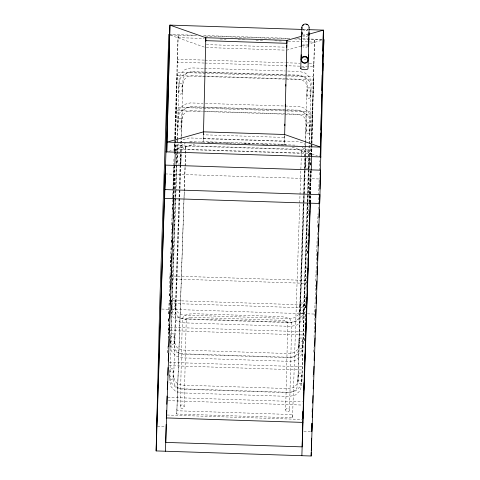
<?xml version="1.0" encoding="UTF-8"?>
<svg xmlns="http://www.w3.org/2000/svg" width="480" height="480" viewBox="0 0 480 480"><rect width="100%" height="100%" fill="white"/><g stroke="black" fill="none" stroke-linecap="round" stroke-linejoin="round"><path stroke-width="0.36" stroke-dasharray="2.4 1.8" d="M167.844 352.686L168.006 345.894M168.192 338.466L168.684 318.252M168.792 313.776L169.206 300.306M167.922 352.758L167.994 349.77M168.27 338.562L168.6 325.116M168.708 320.634L168.762 318.39M168.87 313.908L169.2 300.462M168.564 330.57L168.594 329.268M173.964 197.226L174.528 174.234M169.782 377.43L169.956 370.47L170.568 369.18L171.972 368.682L173.334 369.27L173.862 370.602L173.688 377.556L173.076 378.852L171.678 379.35L170.31 378.762L169.782 377.43L170.4 376.14L171.798 375.642L173.166 376.23L173.688 377.556M170.64 342.408L170.808 335.448L171.426 334.158L172.824 333.66L174.192 334.248L174.72 335.574L174.546 342.534L173.928 343.824L172.53 344.322L171.168 343.734L170.64 342.408L171.258 341.118L172.656 340.62L174.018 341.208L174.546 342.534M171.498 307.386L171.666 300.426L172.284 299.136L173.682 298.638L175.044 299.226L175.572 300.552L175.404 307.512L174.786 308.802L173.388 309.3L172.026 308.712L171.498 307.386L172.11 306.09L173.514 305.592L174.876 306.18L175.404 307.512M175.29 151.44L178.14 34.698L174.594 140.196M177.024 162.3L177.192 155.34L177.81 154.05L179.208 153.552L180.57 154.14L181.098 155.472L180.93 162.426L180.312 163.722L178.914 164.22L177.552 163.632L177.024 162.3L177.636 161.01L179.04 160.512L180.402 161.1L180.93 162.426M177.876 127.278L178.05 120.318L178.662 119.028L180.066 118.53L181.428 119.118L181.956 120.444L181.782 127.404L181.17 128.7L179.772 129.192L178.404 128.604L177.876 127.278L178.494 125.988L179.892 125.49L181.254 126.078L181.782 127.404M178.734 92.256L178.902 85.296L179.52 84.006L180.918 83.508L182.28 84.096L182.808 85.422L182.64 92.382L182.022 93.672L180.624 94.17L179.262 93.582L178.734 92.256L179.352 90.96L180.75 90.462L182.112 91.05L182.64 92.382M185.088 166.176L185.766 145.986L185.688 149.244L301.44 153.036L301.518 149.772L292.53 417.816L176.778 414.024L184.23 191.61M180.216 406.584L182.37 318.366L184.56 315.348L189.624 313.998L194.802 313.734L279.546 316.506L284.706 317.112L289.686 318.786L291.696 321.942L289.542 410.166L288.924 411.456L287.526 411.954L286.164 411.366L285.636 410.034L287.784 321.978L288.312 323.286L287.106 321.78L283.872 320.646L284.58 320.82L279.426 320.214L194.676 317.442L189.498 317.706L190.218 317.58L186.936 318.498L185.658 319.926L186.276 318.654L184.122 406.716L183.504 408.006L182.106 408.504L180.744 407.916L180.216 406.584L180.834 405.294L182.232 404.796L183.594 405.384L184.122 406.716M203.394 133.44L203.196 141.654L201.054 142.26M203.466 133.296L203.424 134.79L284.556 137.448L284.598 135.954M284.544 135.348L284.328 144.312L287.142 145.302M292.53 417.816L292.614 414.552L176.856 410.766M297.942 381.624L298.11 374.664L298.728 373.374L300.126 372.876L301.488 373.464L302.016 374.796L301.848 381.75L301.23 383.046L299.832 383.544L298.47 382.956L297.942 381.624L298.56 380.334L299.958 379.836L301.32 380.424L301.848 381.75M298.8 346.602L298.968 339.642L299.586 338.352L300.984 337.854L302.346 338.442L302.874 339.768L302.706 346.728L302.088 348.018L300.69 348.516L299.328 347.928L298.8 346.602L299.412 345.312L300.816 344.814L302.178 345.402L302.706 346.728M299.652 311.58L299.826 304.62L300.438 303.33L301.842 302.832L303.204 303.42L303.732 304.746L303.558 311.706L302.946 312.996L301.542 313.494L300.18 312.906L299.652 311.58L300.27 310.284L301.668 309.786L303.03 310.374L303.558 311.706M305.178 166.494L305.352 159.534L305.964 158.244L307.368 157.746L308.73 158.334L309.258 159.666L309.084 166.626L308.472 167.916L307.068 168.414L305.706 167.826L305.178 166.494L305.796 165.204L307.194 164.706L308.556 165.294L309.084 166.626M306.036 131.472L306.204 124.512L306.822 123.222L308.22 122.724L309.582 123.312L310.11 124.638L309.942 131.598L309.324 132.894L307.926 133.386L306.564 132.798L306.036 131.472L306.654 130.182L308.052 129.684L309.414 130.272L309.942 131.598M306.894 96.45L307.062 89.49L307.68 88.2L309.078 87.702L310.44 88.29L310.968 89.616L310.8 96.576L310.182 97.866L308.784 98.364L307.422 97.776L306.894 96.45L307.506 95.154L308.904 94.656L310.272 95.244L310.8 96.576M304.668 340.686L304.8 335.418M305.052 324.972L305.406 311.508M304.746 340.782L304.806 338.544M305.13 325.098L305.406 313.89M169.878 303.42L305.556 307.86L305.622 304.926L169.95 300.486M310.374 202.434L310.95 178.704M311.712 155.904L312.006 143.916M312.024 143.166L314.568 39.168L311.07 143.166M313.092 376.908L313.146 374.664M313.698 352.212L313.806 347.724M314.064 337.248L315.006 302.832M169.35 296.004L170.994 247.188M171.144 242.7L171.594 229.23M171.75 224.742L172.2 211.272M172.224 210.528L172.578 200.052M172.602 199.302L172.878 191.07M172.908 190.326L173.712 166.38M173.736 165.636L173.988 158.154M174.138 153.66L174.564 140.946M168.846 321.324L168.942 318.336M169.098 313.848L169.194 310.86M169.698 295.902L169.8 292.914M170.178 281.694L170.406 274.968M170.682 266.742L171.006 257.022M171.258 249.546L171.312 248.052M171.51 242.07L171.612 239.076M172.092 224.868L172.188 221.88M172.62 209.166L172.794 203.934M173.022 197.202L174.054 166.548M174.48 153.834L174.552 151.596M174.582 150.846L174.96 139.632M174.984 138.882L177.222 72.336L313.644 76.8L311.43 142.596M168.888 320.85L168.966 318.606M169.116 314.118L169.194 311.88M169.746 295.428L169.794 293.934M170.226 281.22L170.4 275.988M170.7 267.012L171.006 258.042M171.282 249.816L171.354 247.572M171.534 242.34L171.606 240.096M172.11 225.144L172.212 222.15M172.638 209.442L172.788 204.954M173.04 197.478L174.096 166.074M174.6 151.116L174.9 142.146M174.93 141.396L175.002 139.152M175.026 138.408L177.144 75.6L313.566 80.064L311.454 142.872M173.37 197.358L174.426 165.954M174.882 151.476L176.364 107.358L285.804 110.94M173.646 197.712L174.75 165.834M175.266 151.482L175.482 143.13M173.748 197.466L174.792 166.386M177.096 140.25L171.348 311.016L172.746 316.686L177.126 321.126L182.994 322.824L291.336 326.37L297.294 324.882L301.83 320.61L303.42 315.024L308.286 169.386M177.12 139.5L179.106 79.248L180.702 73.662L185.238 69.384L191.196 67.902L203.898 68.316M177.42 140.07L170.49 346.038L171.888 351.708L176.268 356.148L182.142 357.846L290.478 361.392L296.436 359.904L300.972 355.632L302.568 350.046L308.61 169.206M177.396 139.734L178.254 114.27L179.844 108.684L184.38 104.412L190.338 102.924L203.04 103.338M180.132 165.126L175.272 310.656L176.31 314.88L179.256 317.868L183.636 319.134L290.886 322.644L295.278 321.546L298.332 318.672L299.532 314.46L305.268 142.74M180.18 164.712L181.062 137.436M181.11 137.022L183 79.806L184.2 75.594L187.254 72.72L191.64 71.628L284.742 74.67M180.456 164.976L174.414 345.678L175.458 349.902L178.404 352.89L182.778 354.156L290.034 357.666L294.42 356.574L297.474 353.7L298.674 349.488L306.402 118.638L305.364 114.414L302.418 111.426L298.038 110.16L190.788 106.65L186.396 107.742L183.342 110.622L182.142 114.834L181.44 136.872M180.51 164.562L181.416 137.622M180.81 165.162L173.556 380.7L174.6 384.93L177.546 387.918L181.92 389.184L289.176 392.694L293.568 391.596L296.616 388.722L297.816 384.51L303.888 204.144M180.834 164.412L181.29 149.856L182.49 145.644L185.538 142.77M184.254 190.86L185.058 166.926M176.778 414.024L183.972 200.106M184.002 199.362L185.532 153.732M185.562 152.988L185.688 149.244M203.526 131.85L203.196 141.654L284.328 144.312L284.658 134.502M305.292 141.99L307.26 83.616L306.216 79.386L303.27 76.404L298.896 75.138L285.486 74.694M305.424 157.404L297.918 380.43L296.718 384.642L293.664 387.516L289.278 388.614L182.022 385.104L177.648 383.838L174.702 380.85L173.658 376.62M305.448 156.654L305.544 153.666L304.506 149.436L301.56 146.448M303.912 203.394L304.188 195.162M304.212 194.412L305.448 157.74L304.404 153.516L301.458 150.528L297.084 149.262L189.828 145.752L185.442 146.85L182.388 149.724L181.986 151.128M308.334 168.972L311.184 83.256L309.786 77.586L305.406 73.146L299.532 71.448L286.086 71.004M308.664 168.792L310.326 118.278L308.928 112.608L304.548 108.168L298.68 106.47L203.784 103.362M307.806 202.734L301.812 380.988L300.216 386.58L295.68 390.852L289.722 392.34L181.38 388.794L175.512 387.096L171.132 382.656L169.734 376.98M307.83 201.984L308.112 193.746M308.136 192.996L308.868 171.276M308.964 168.282L309.468 153.3L308.07 147.63M308.97 169.368L301.71 385.068L300.12 390.654L295.584 394.932L289.626 396.414L181.284 392.874L175.41 391.17L171.036 386.73L169.638 381.06L177.396 149.298L178.992 143.706M308.994 168.618L309.372 157.38M305.556 307.86L306.006 293.55M306.222 287.094L306.612 275.592M306.84 268.86L307.188 258.384M307.368 253.146L307.794 240.426M307.944 235.938L308.4 222.474M308.628 215.736L309.054 203.016M309.078 202.272L310.212 168.6M310.338 164.862L310.566 158.13M310.662 155.136L311.04 143.91M305.292 325.044L305.394 322.05M305.898 307.098L306 304.104M307.71 253.26L307.812 250.272M308.286 236.064L308.388 233.076M309.42 202.416L310.476 171.012M310.68 165.03L310.806 161.292M311.004 155.31L311.304 146.34M311.334 145.59L311.406 143.346M305.316 325.314L305.388 323.07M305.922 307.368L305.994 305.124M307.728 253.536L307.806 251.292M308.334 235.59L308.412 233.346M309.468 201.942L309.744 193.716M309.768 192.966L310.5 171.282M310.698 165.3L310.8 162.312M311.028 155.58L311.43 143.616M309.768 202.572L310.806 170.892M311.352 155.466L311.754 143.502M311.778 142.752L312.792 111.822L286.554 110.964M310.092 202.452L311.13 170.772M311.652 156.09L311.91 147.594M310.158 202.302L311.214 170.85M315.132 299.094L315.612 284.874M315.738 281.136L317.4 231.756M317.55 227.268L318 213.798M318.156 209.31L318.306 204.822M318.33 204.072L318.606 195.84M318.63 195.096L319.212 177.882M319.314 174.894L319.44 171.15M319.464 170.4L319.788 160.674M179.01 83.328L180.6 77.736L185.136 73.464L191.094 71.976L203.796 72.396M182.898 83.886L184.098 79.674L187.152 76.8L191.544 75.702L284.646 78.75M178.152 118.35L179.748 112.764L184.278 108.492L190.236 107.004L298.578 110.55L304.452 112.248L308.826 116.688L310.224 122.358M182.046 118.908L183.246 114.696L186.294 111.822L190.686 110.73L202.602 111.12M177.294 153.372L178.89 147.786L183.426 143.514M299.628 310.38L298.428 314.592L295.38 317.472L290.988 318.564L183.732 315.054L179.358 313.788L176.412 310.8L175.368 306.576M303.522 310.944L301.926 316.53L297.39 320.802L291.438 322.29L183.096 318.744L177.222 317.046L172.848 312.606L171.45 306.936M298.776 345.408L297.57 349.62L294.522 352.494L290.13 353.592L182.88 350.076L178.5 348.81L175.554 345.828L174.516 341.598M302.664 345.966L301.074 351.552L296.538 355.83L290.58 357.312L182.238 353.766L176.37 352.068L171.99 347.628L170.592 341.958M182.808 85.422L182.196 86.712L180.798 87.21L179.43 86.622L178.902 85.296M181.956 120.444L181.338 121.74L179.94 122.238L178.578 121.65L178.05 120.318M181.098 155.472L180.48 156.762L179.082 157.26L177.72 156.672L177.192 155.34M175.572 300.552L174.954 301.842L173.556 302.34L172.194 301.752L171.666 300.426M174.72 335.574L174.102 336.87L172.704 337.368L171.336 336.78L170.808 335.448M173.862 370.602L173.244 371.892L171.846 372.39L170.484 371.802L169.956 370.47M310.968 89.616L310.35 90.912L308.952 91.404L307.59 90.816L307.062 89.49M310.11 124.638L309.498 125.934L308.094 126.432L306.732 125.844L306.204 124.512M309.258 159.666L308.64 160.956L307.242 161.454L305.88 160.866L305.352 159.534M303.732 304.746L303.114 306.036L301.716 306.534L300.354 305.946L299.826 304.62M302.874 339.768L302.256 341.064L300.858 341.562L299.496 340.974L298.968 339.642M302.016 374.796L301.404 376.086L300 376.584L298.638 375.996L298.11 374.664M285.636 410.034L286.248 408.744L287.652 408.246L289.014 408.834L289.542 410.166M307.986 35.262L307.068 36.342L305.238 36.894L303.45 36.222M180 142.758L183.522 139.434L189.48 137.946L297.822 141.492L303.696 143.19L306.126 145.662M308.472 33.576L307.116 34.368L305.292 34.614L303.498 34.248M306.516 58.872L304.686 59.424L302.898 58.752M302.682 35.946L307.686 34.542M286.626 50.172L322.368 40.134M168.888 151.29L194.616 144.066M303.198 29.466L308.436 29.64M168.84 34.398L195.384 35.262M203.628 35.532L291.33 38.406M297.324 38.604L301.824 38.748M302.574 38.772L322.434 39.42M170.352 34.938L196.554 35.79M205.536 36.09L289.392 38.832M294.63 39L322.332 39.912M178.068 37.638L204.306 38.496M220.044 39.012L226.044 39.21M238.038 39.6L244.782 39.822M256.026 40.188L263.52 40.434M274.764 40.8L281.514 41.022M288.258 41.244L300.252 41.634M301.002 41.658L314.496 42.102M206.34 44.598L286.728 47.226M206.244 47.538L285.882 50.148M204.3 60.102L177.318 59.22L177.246 62.154L204.228 63.036M205.05 60.126L285.258 62.748M286.008 62.772L300.246 63.24M309.246 63.534L313.74 63.684L313.668 66.618L307.674 66.42M204.978 63.06L306.924 66.396M204.642 68.34L285.336 70.98M204.54 72.42L299.436 75.522L305.304 77.226L309.684 81.666L311.082 87.336M285.39 78.774L298.794 79.212L303.174 80.478L306.12 83.466L307.158 87.696M203.346 111.144L297.942 114.24L302.316 115.506L305.262 118.494L306.306 122.718M176.286 110.622L202.524 111.48M205.518 111.576L284.226 114.156M284.976 114.18L312.708 115.086M203.292 138.714L284.424 141.366M189.93 141.672L206.316 142.212M207.06 142.236L224.19 142.794M224.934 142.818L242.814 143.406M243.558 143.43L260.688 143.988M261.432 144.012L279.306 144.6M280.05 144.624L297.186 145.182M189.384 142.026L194.61 142.2M208.062 142.638L213.294 142.806M225.996 143.226L231.222 143.394M244.674 143.838L249.906 144.006M262.608 144.42L267.834 144.594M281.286 145.032L286.518 145.206M175.428 145.644L311.856 150.108M175.344 149.238L311.766 153.702M165.228 173.934L319.542 178.98M161.748 309.054L168.9 309.288M171.15 309.36L305.328 313.752M307.476 313.824L314.628 314.058M170.142 327.354L305.07 331.77M170.064 330.618L304.986 335.034M169.284 362.382L303.462 366.774M169.206 365.646L303.384 370.032M167.682 397.38L302.604 401.796M168.348 400.668L302.526 405.06M167.148 415.02L302.076 419.436M157.446 426.474L165.318 426.732M303.888 431.268L311.046 431.502M170.304 35.16L204.792 47.268M292.068 147.03L317.406 155.928M304.08 147.762L307.974 151.71L309.198 156.672M308.04 46.68A3.618 1.14 1.9 0 1 303.09 46.938M301.806 45.336A3.618 1.14 1.9 0 1 308.07 45.54M302.586 67.488A3.618 1.14 1.9 0 1 306.204 67.608M308.232 28.89A3.186 3.024 1.4 0 1 303.018 29.148M308.202 29.7A3.594 3.414 1.4 0 1 307.212 30.432A3.624 3.438 1.4 0 1 303.594 30.312M170.022 275.946L169.95 278.88L306.378 283.344L306.45 280.41L170.022 275.946"/><path stroke-width="0.72" d="M156.132 450.924L165.522 165.108L320.55 170.178L319.956 194.652L311.16 456L156.132 450.924L159.6 308.982L168.84 34.398L165.966 151.866L156.732 426.456M165.228 173.934L164.628 198.408L319.656 203.478L319.854 195.324M166.17 424.476L165.732 442.404L302.154 446.868L302.76 422.214M203.484 132.552L205.824 37.71L169.932 25.104L166.746 151.89L169.932 25.104L302.448 29.442M284.808 125.676L284.82 124.14M285.258 106.206L285.294 104.712M285.78 86.082L285.786 84.54M286.254 66.654L286.266 65.112M320.352 151.698L320.22 156.918L320.55 147.108L284.658 134.502L286.956 40.362L301.968 36.15M301.092 59.67L301.884 27.3M308.328 59.904L309.12 27.534M302.418 432.708L302.568 426.732M302.85 418.482L303.03 411.012M303.294 404.43L303.354 401.82M311.16 456L311.25 452.292M311.286 450.81L311.598 438.204M311.958 423.294L311.76 431.526L312.036 423.282M312.234 412.074L312.306 409.08M320.406 149.466L320.802 133.074M320.88 130.092L321.276 113.7M321.372 109.974L321.75 94.326M321.84 90.6L322.224 74.952M322.314 71.226L322.716 54.834M322.806 51.108L323.412 30.126L309.186 29.664M319.914 189.114L323.868 39.468L323.286 56.676M166.308 418.53L166.584 410.274M166.788 404.28L167.064 396.036M167.286 389.484L167.544 381.798M167.766 375.258L168.024 367.56M168.246 361.038L168.504 353.322M168.72 346.812L168.984 339.09M169.2 332.592L169.476 324.354M169.68 318.366L169.956 310.038M170.16 304.14L170.418 296.376M170.634 289.92L170.91 281.682M171.114 275.694L171.396 267.396M171.594 261.468L171.858 253.662M172.074 247.248L172.35 238.962M172.548 233.022L172.83 224.748M173.028 218.796L173.316 210.204M173.508 204.546L173.724 198.216M174.816 165.648L175.272 152.172M165.432 451.23L173.928 198.708M205.71 41.214L205.824 37.71L286.956 40.362L286.86 43.308L205.728 40.65M286.722 47.37L286.794 45.27M301.308 45.888L301.764 32.22L302.208 33.372M300.756 68.418L301.212 54.75M308.538 46.128L308.826 37.494M308.874 36.054L309 32.454M308.448 54.984L307.986 68.652A3.618 1.14 1.9 0 1 303.408 69.606A3.618 1.14 1.9 0 1 301.254 67.86M302.874 417.96L303.102 411.222M303.33 404.49L303.552 396.858M303.81 390.264L304.032 382.65M304.26 375.924L304.488 368.172M304.716 361.44L304.968 353.964M305.244 347.592L305.442 339.762M305.67 333.03L305.922 325.554M306.15 318.822L306.48 310.908M306.702 304.17L306.876 297.138M307.104 290.412L307.356 282.93M307.626 275.73L307.914 268.236M308.106 261.522L308.394 254.016M308.538 247.788L308.79 240.312M309.06 233.106L309.348 225.57M309.54 218.898L309.774 211.152M310.056 204.606L310.092 202.452M302.46 431.22L302.61 426.726M302.736 422.994L310.146 202.68M311.244 170.112L311.694 156.636M301.86 455.694L310.356 203.172M322.332 85.11L322.41 82.866M322.812 70.896L323.064 63.414M312.24 417.312L312.516 409.05M312.714 403.098L312.966 395.562M313.194 388.878L313.476 380.574M313.674 374.664L313.95 366.336M314.148 360.45L314.43 352.218M314.628 346.236L314.91 337.86M315.114 331.866L315.39 323.622M315.588 317.628L315.87 309.39M316.068 303.396L316.35 295.152M316.548 289.158L316.824 280.914M317.028 274.92L317.304 266.676M317.526 260.19L317.802 251.964M318 245.976L318.264 238.2M318.48 231.762L318.744 223.968M318.96 217.542L319.236 209.316M319.434 203.328L319.698 195.492M309.114 34.14L323.412 30.126L320.55 147.108L167.076 142.086L203.526 131.85L284.658 134.502M165.966 151.866L320.994 156.942M164.922 189.582L319.956 194.652M166.326 417.93L302.754 422.394M301.764 32.22L302.178 34.512M301.776 46.476A3.618 1.14 1.9 0 1 301.806 45.336M302.064 28.482A3.594 3.414 1.4 0 1 303.792 24.396A3.624 3.438 1.4 0 1 307.41 24.516M307.362 24.516A3.594 3.414 1.4 0 1 309.072 27.534M306.618 56.886A3.594 3.414 1.4 0 1 306.42 62.808A3.624 3.438 1.4 0 1 302.802 62.688M302.85 62.688A3.594 3.414 1.4 0 1 303.048 56.772M302.778 25.68A3.186 3.024 1.4 0 1 303.528 24.894M303.006 56.73A3.624 3.438 1.4 0 1 306.618 56.844M306.156 24.324A3.216 3.048 1.4 0 1 307.194 24.72M303.048 62.484A3.186 3.024 1.4 0 0 307.914 60.024A3.186 3.024 1.4 0 0 303.222 57.246A3.186 3.024 1.4 0 0 303.048 62.484"/></g></svg>
